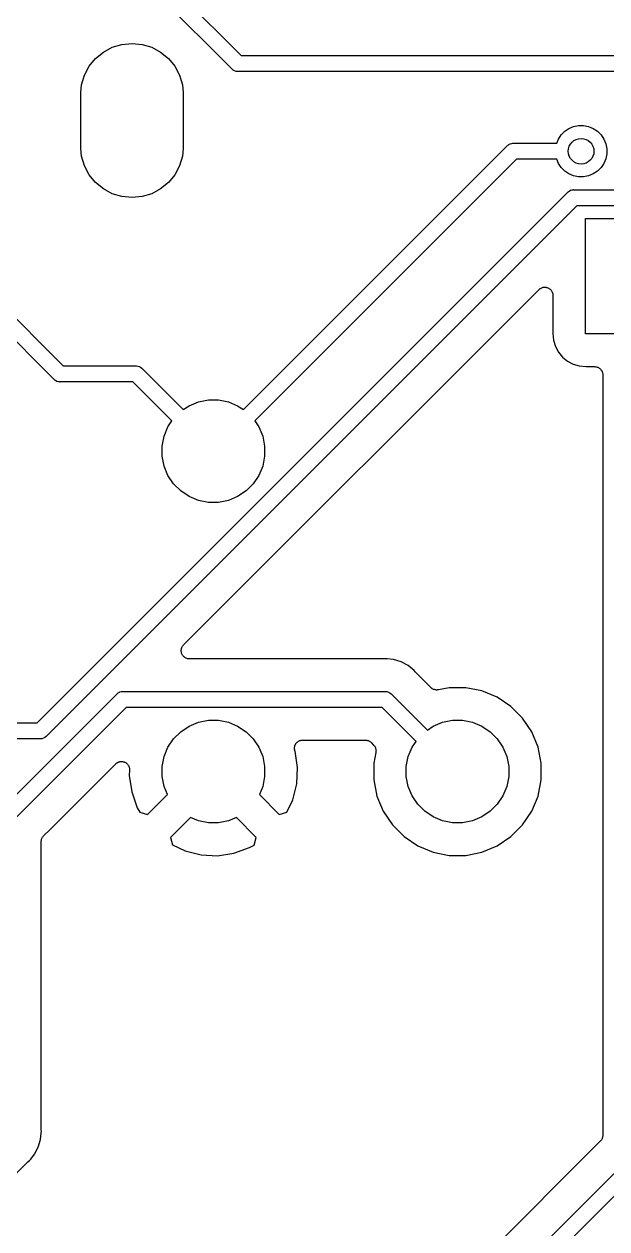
# Model space of a CAD drawing. Extents: x 20 to 116, y -135 to -20.
# Drawn here: x 55.8 to 64.89, y -124.17 to -105.37 of the extents above; entities that cross this region are included whole.
import ezdxf

# ---------------------------------------------------------------- set-up
doc = ezdxf.new("R2010")
doc.units = 0
doc.layers.add('BLACK', color=7, linetype='CONTINUOUS')

msp = doc.modelspace()

# ---------------------------------------------------------------- linework, layer by layer
at = {"layer": 'BLACK', "linetype": 'CONTINUOUS'}
for p, q in [((53.1757, -99.8539), (59.1818, -105.86)), ((59.0373, -106.069), (53.0689, -100.101)), ((56.9116, -105.907), (57.0334, -105.807)), ((57.0334, -105.807), (57.1724, -105.732)), ((57.1724, -105.732), (57.3232, -105.687)), ((57.3232, -105.687), (57.48, -105.671)), ((57.48, -105.671), (57.6368, -105.687)), ((57.6368, -105.687), (57.7876, -105.732)), ((57.7876, -105.732), (57.9266, -105.807)), ((57.9266, -105.807), (58.0484, -105.907)), ((56.7373, -106.167), (56.8116, -106.028)), ((56.8116, -106.028), (56.9116, -105.907)), ((58.0484, -105.907), (58.1484, -106.028)), ((58.1484, -106.028), (58.2227, -106.167)), ((59.1818, -105.86), (85.7939, -105.86)), ((56.6916, -106.318), (56.7373, -106.167)), ((58.2227, -106.167), (58.2684, -106.318)), ((59.0412, -106.074), (59.0373, -106.069)), ((59.0459, -106.078), (59.0412, -106.074)), ((59.0602, -106.089), (59.0459, -106.078)), ((59.0459, -106.078), (59.0459, -106.078)), ((59.0819, -106.101), (59.0602, -106.089)), ((59.1055, -106.108), (59.0819, -106.101)), ((59.1239, -106.11), (59.1055, -106.108)), ((59.13, -106.111), (59.1239, -106.11)), ((59.1239, -106.11), (59.1239, -106.11)), ((59.1361, -106.11), (59.13, -106.111)), ((85.7482, -106.11), (59.1361, -106.11)), ((56.68, -106.436), (56.6916, -106.318)), ((58.2684, -106.318), (58.28, -106.436)), ((56.68, -107.314), (56.68, -106.436)), ((58.28, -106.436), (58.28, -107.314)), ((64.2997, -107.001), (64.3725, -106.97)), ((64.3725, -106.97), (64.4498, -106.955)), ((64.4498, -106.955), (64.5286, -106.955)), ((64.5286, -106.955), (64.6059, -106.97)), ((64.6059, -106.97), (64.6787, -107.001)), ((64.108, -107.23), (64.1347, -107.166)), ((64.1347, -107.166), (64.1785, -107.1)), ((64.1785, -107.1), (64.2342, -107.044)), ((64.2342, -107.044), (64.2997, -107.001)), ((64.6787, -107.001), (64.7442, -107.044)), ((64.7442, -107.044), (64.7999, -107.1)), ((64.7999, -107.1), (64.8437, -107.166)), ((64.8437, -107.166), (64.8738, -107.238)), ((56.6916, -107.432), (56.68, -107.314)), ((58.28, -107.314), (58.2684, -107.432)), ((59.2208, -111.387), (63.3373, -107.271)), ((63.3373, -107.271), (63.3412, -107.266)), ((63.3412, -107.266), (63.3492, -107.26)), ((63.3492, -107.26), (63.3602, -107.251)), ((63.3602, -107.251), (63.3819, -107.239)), ((63.3819, -107.239), (63.384, -107.238)), ((63.384, -107.238), (63.4055, -107.232)), ((63.4055, -107.232), (63.4239, -107.23)), ((63.4239, -107.23), (63.43, -107.229)), ((63.4239, -107.23), (63.4239, -107.23)), ((63.43, -107.229), (63.4361, -107.23)), ((63.4361, -107.23), (64.108, -107.23)), ((64.8738, -107.238), (64.8892, -107.316)), ((64.8892, -107.316), (64.8892, -107.394)), ((53.1757, -107.474), (56.4068, -110.705)), ((56.7373, -107.583), (56.6916, -107.432)), ((58.2684, -107.432), (58.2227, -107.583)), ((63.4818, -107.48), (59.3976, -111.564)), ((64.108, -107.48), (63.4818, -107.48)), ((64.1347, -107.544), (64.108, -107.48)), ((64.1785, -107.61), (64.1347, -107.544)), ((64.8437, -107.544), (64.7999, -107.61)), ((64.8738, -107.472), (64.8437, -107.544)), ((64.8892, -107.394), (64.8738, -107.472)), ((56.2623, -110.914), (53.0689, -107.721)), ((56.8116, -107.722), (56.7373, -107.583)), ((56.9116, -107.843), (56.8116, -107.722)), ((58.1484, -107.722), (58.0484, -107.843)), ((58.2227, -107.583), (58.1484, -107.722)), ((64.2342, -107.666), (64.1785, -107.61)), ((64.2997, -107.709), (64.2342, -107.666)), ((64.3725, -107.74), (64.2997, -107.709)), ((64.6787, -107.709), (64.6059, -107.74)), ((64.7442, -107.666), (64.6787, -107.709)), ((64.7999, -107.61), (64.7442, -107.666)), ((57.0334, -107.943), (56.9116, -107.843)), ((58.0484, -107.843), (57.9266, -107.943)), ((64.4498, -107.755), (64.3725, -107.74)), ((64.5286, -107.755), (64.4498, -107.755)), ((64.6059, -107.74), (64.5286, -107.755)), ((55.9982, -116.275), (64.2773, -107.996)), ((57.1724, -108.018), (57.0334, -107.943)), ((57.3232, -108.063), (57.1724, -108.018)), ((57.48, -108.079), (57.3232, -108.063)), ((57.6368, -108.063), (57.48, -108.079)), ((57.7876, -108.018), (57.6368, -108.063)), ((57.9266, -107.943), (57.7876, -108.018)), ((64.2773, -107.996), (64.2812, -107.991)), ((64.2812, -107.991), (64.2859, -107.987)), ((64.2859, -107.987), (64.286, -107.987)), ((64.286, -107.987), (64.3002, -107.976)), ((64.3002, -107.976), (64.3219, -107.964)), ((64.3002, -107.976), (64.3002, -107.976)), ((64.3002, -107.976), (64.3002, -107.976)), ((64.3219, -107.964), (64.3455, -107.957)), ((64.3455, -107.957), (64.3639, -107.955)), ((64.3639, -107.955), (64.37, -107.954)), ((64.3639, -107.955), (64.3639, -107.955)), ((64.37, -107.954), (64.3761, -107.955)), ((64.3761, -107.955), (69.2289, -107.955)), ((64.4218, -108.205), (56.1427, -116.484)), ((69.1832, -108.205), (64.4218, -108.205)), ((64.56, -110.205), (64.56, -108.405)), ((64.56, -108.405), (66.36, -108.405)), ((58.285, -115.06), (63.8321, -109.513)), ((63.8321, -109.513), (63.8331, -109.512)), ((63.8331, -109.512), (63.8331, -109.512)), ((63.8331, -109.512), (63.8331, -109.512)), ((63.8331, -109.512), (63.8334, -109.512)), ((63.8334, -109.512), (63.843, -109.504)), ((63.843, -109.504), (63.8524, -109.497)), ((63.8524, -109.497), (63.8526, -109.497)), ((63.8526, -109.497), (63.8528, -109.496)), ((63.8528, -109.496), (63.8636, -109.491)), ((63.8636, -109.491), (63.8744, -109.485)), ((63.8744, -109.485), (63.8746, -109.485)), ((63.8746, -109.485), (63.8748, -109.485)), ((63.8748, -109.485), (63.8865, -109.482)), ((63.8865, -109.482), (63.8981, -109.478)), ((63.8981, -109.478), (63.8984, -109.478)), ((63.8984, -109.478), (63.8986, -109.478)), ((63.8986, -109.478), (63.9106, -109.477)), ((63.9106, -109.477), (63.9228, -109.476)), ((63.9228, -109.476), (63.923, -109.476)), ((63.923, -109.476), (63.9233, -109.476)), ((63.9233, -109.476), (63.9353, -109.477)), ((63.9353, -109.477), (63.9475, -109.478)), ((63.9475, -109.478), (63.9477, -109.479)), ((63.9477, -109.479), (63.9479, -109.479)), ((63.9479, -109.479), (63.9594, -109.482)), ((63.9594, -109.482), (63.9711, -109.486)), ((63.9711, -109.486), (63.9713, -109.486)), ((63.9713, -109.486), (63.9716, -109.486)), ((63.9716, -109.486), (63.982, -109.492)), ((63.982, -109.492), (63.9929, -109.498)), ((63.9929, -109.498), (63.9931, -109.498)), ((63.9931, -109.498), (63.9933, -109.498)), ((63.9933, -109.498), (64.0025, -109.505)), ((64.0025, -109.505), (64.012, -109.513)), ((64.012, -109.513), (64.0122, -109.514)), ((64.0122, -109.514), (64.0124, -109.514)), ((64.0124, -109.514), (64.02, -109.523)), ((64.02, -109.523), (64.0277, -109.533)), ((64.0277, -109.533), (64.0278, -109.533)), ((64.0278, -109.533), (64.028, -109.533)), ((64.028, -109.533), (64.0336, -109.544)), ((64.0336, -109.544), (64.0393, -109.554)), ((64.0393, -109.554), (64.0394, -109.555)), ((64.0394, -109.555), (64.0395, -109.555)), ((64.0395, -109.555), (64.043, -109.566)), ((64.043, -109.566), (64.0465, -109.578)), ((64.0465, -109.578), (64.0465, -109.578)), ((64.0465, -109.578), (64.0466, -109.579)), ((64.0466, -109.579), (64.0477, -109.591)), ((64.0477, -109.591), (64.0489, -109.603)), ((64.0489, -109.603), (64.0489, -110.199)), ((64.0489, -110.199), (64.0593, -110.305)), ((64.0593, -110.305), (64.0884, -110.4)), ((65.335, -110.205), (64.56, -110.205)), ((64.0884, -110.4), (64.1356, -110.489)), ((64.1356, -110.489), (64.1991, -110.566)), ((56.4068, -110.705), (57.5389, -110.705)), ((57.5389, -110.705), (57.545, -110.704)), ((57.545, -110.704), (57.5511, -110.705)), ((57.5511, -110.705), (57.5511, -110.705)), ((57.5511, -110.705), (57.5695, -110.707)), ((57.5695, -110.707), (57.5931, -110.714)), ((57.5931, -110.714), (57.6148, -110.726)), ((57.6148, -110.726), (57.6338, -110.741)), ((57.6338, -110.741), (57.6377, -110.746)), ((64.1991, -110.566), (64.2764, -110.629)), ((64.2764, -110.629), (64.3647, -110.677)), ((64.3647, -110.677), (64.4604, -110.706)), ((64.4604, -110.706), (64.5662, -110.716)), ((64.5662, -110.716), (64.7, -110.716)), ((64.7, -110.716), (64.7009, -110.716)), ((64.7009, -110.716), (64.7009, -110.716)), ((64.7009, -110.716), (64.7009, -110.716)), ((64.7009, -110.716), (64.7018, -110.716)), ((64.7018, -110.716), (64.7137, -110.717)), ((64.7137, -110.717), (64.7255, -110.719)), ((64.7255, -110.719), (64.726, -110.719)), ((64.726, -110.719), (64.7264, -110.719)), ((64.7264, -110.719), (64.7378, -110.722)), ((64.7378, -110.722), (64.7492, -110.726)), ((64.7492, -110.726), (64.7496, -110.726)), ((64.7496, -110.726), (64.75, -110.726)), ((64.75, -110.726), (64.7605, -110.732)), ((64.7605, -110.732), (64.771, -110.738)), ((64.771, -110.738), (64.7714, -110.738)), ((64.7714, -110.738), (64.7718, -110.738)), ((64.7718, -110.738), (64.7809, -110.746)), ((56.2662, -110.919), (56.2623, -110.914)), ((56.2709, -110.923), (56.2662, -110.919)), ((56.28, -110.93), (56.2709, -110.923)), ((56.2709, -110.923), (56.2709, -110.923)), ((56.2852, -110.934), (56.28, -110.93)), ((57.6377, -110.746), (58.2792, -111.387)), ((64.7809, -110.746), (64.7901, -110.754)), ((64.7901, -110.754), (64.7904, -110.754)), ((64.7904, -110.754), (64.7907, -110.754)), ((64.7907, -110.754), (64.7982, -110.764)), ((64.7982, -110.764), (64.8058, -110.773)), ((64.8058, -110.773), (64.806, -110.773)), ((64.806, -110.773), (64.8063, -110.774)), ((64.8063, -110.774), (64.8118, -110.784)), ((64.8118, -110.784), (64.8174, -110.795)), ((64.8174, -110.795), (64.8175, -110.795)), ((64.8175, -110.795), (64.8178, -110.795)), ((64.8178, -110.795), (64.8211, -110.807)), ((64.8211, -110.807), (64.8246, -110.818)), ((64.8246, -110.818), (64.8246, -110.819)), ((64.8246, -110.819), (64.8247, -110.819)), ((64.8247, -110.819), (64.8258, -110.831)), ((64.8258, -110.831), (64.827, -110.843)), ((64.827, -110.843), (64.827, -122.71)), ((56.3069, -110.946), (56.2852, -110.934)), ((56.3305, -110.953), (56.3069, -110.946)), ((56.3489, -110.955), (56.3305, -110.953)), ((56.355, -110.956), (56.3489, -110.955)), ((56.3489, -110.955), (56.3489, -110.955)), ((56.3611, -110.955), (56.355, -110.956)), ((57.4932, -110.955), (56.3611, -110.955)), ((58.1024, -111.564), (57.4932, -110.955)), ((58.3711, -111.326), (58.5166, -111.266)), ((58.5166, -111.266), (58.6712, -111.235)), ((58.6712, -111.235), (58.8288, -111.235)), ((58.8288, -111.235), (58.9834, -111.266)), ((58.9834, -111.266), (59.1289, -111.326)), ((58.2792, -111.387), (58.3711, -111.326)), ((59.1289, -111.326), (59.2208, -111.387)), ((57.9807, -111.802), (58.041, -111.656)), ((58.041, -111.656), (58.1024, -111.564)), ((59.3976, -111.564), (59.459, -111.656)), ((59.459, -111.656), (59.5193, -111.802)), ((57.95, -111.956), (57.9807, -111.802)), ((59.5193, -111.802), (59.55, -111.956)), ((57.95, -112.114), (57.95, -111.956)), ((59.55, -111.956), (59.55, -112.114)), ((57.9807, -112.268), (57.95, -112.114)), ((59.55, -112.114), (59.5193, -112.268)), ((58.041, -112.414), (57.9807, -112.268)), ((58.1286, -112.545), (58.041, -112.414)), ((59.459, -112.414), (59.3714, -112.545)), ((59.5193, -112.268), (59.459, -112.414)), ((58.24, -112.656), (58.1286, -112.545)), ((59.3714, -112.545), (59.26, -112.656)), ((58.3711, -112.744), (58.24, -112.656)), ((58.5166, -112.804), (58.3711, -112.744)), ((58.6712, -112.835), (58.5166, -112.804)), ((58.9834, -112.804), (58.8288, -112.835)), ((59.1289, -112.744), (58.9834, -112.804)), ((59.26, -112.656), (59.1289, -112.744)), ((58.8288, -112.835), (58.6712, -112.835)), ((58.2772, -115.07), (58.285, -115.06)), ((58.2478, -115.149), (58.2491, -115.137)), ((58.2478, -115.15), (58.2478, -115.149)), ((58.2478, -115.149), (58.2478, -115.149)), ((58.2489, -115.162), (58.2478, -115.15)), ((58.2501, -115.174), (58.2489, -115.162)), ((58.2491, -115.137), (58.2503, -115.125)), ((58.2536, -115.186), (58.2501, -115.174)), ((58.2501, -115.174), (58.2501, -115.174)), ((58.2501, -115.174), (58.2501, -115.174)), ((58.2503, -115.125), (58.2504, -115.125)), ((58.2504, -115.124), (58.254, -115.113)), ((58.2504, -115.125), (58.2504, -115.124)), ((58.2571, -115.198), (58.2536, -115.186)), ((58.254, -115.113), (58.2576, -115.101)), ((58.2572, -115.198), (58.2571, -115.198)), ((58.2629, -115.209), (58.2572, -115.198)), ((58.2572, -115.198), (58.2572, -115.198)), ((58.2576, -115.101), (58.2577, -115.101)), ((58.2577, -115.101), (58.2636, -115.09)), ((58.2577, -115.101), (58.2577, -115.101)), ((58.2685, -115.22), (58.2629, -115.209)), ((58.2636, -115.09), (58.2693, -115.079)), ((58.2687, -115.22), (58.2685, -115.22)), ((58.2688, -115.22), (58.2687, -115.22)), ((58.2765, -115.229), (58.2688, -115.22)), ((58.2693, -115.079), (58.2694, -115.079)), ((58.2694, -115.079), (58.2695, -115.079)), ((58.2695, -115.079), (58.2772, -115.07)), ((58.2841, -115.239), (58.2765, -115.229)), ((58.2842, -115.239), (58.2841, -115.239)), ((58.2844, -115.239), (58.2842, -115.239)), ((58.2938, -115.247), (58.2844, -115.239)), ((58.3031, -115.255), (58.2938, -115.247)), ((58.3032, -115.255), (58.3031, -115.255)), ((58.3034, -115.255), (58.3032, -115.255)), ((58.3141, -115.261), (58.3034, -115.255)), ((58.3248, -115.267), (58.3141, -115.261)), ((58.325, -115.267), (58.3248, -115.267)), ((58.3252, -115.267), (58.325, -115.267)), ((58.3367, -115.271), (58.3252, -115.267)), ((58.3484, -115.274), (58.3367, -115.271)), ((58.3486, -115.274), (58.3484, -115.274)), ((58.3488, -115.274), (58.3486, -115.274)), ((58.3608, -115.276), (58.3488, -115.274)), ((58.373, -115.277), (58.3608, -115.276)), ((58.3735, -115.277), (58.373, -115.277)), ((58.3748, -115.277), (58.3735, -115.277)), ((58.3735, -115.277), (58.3735, -115.277)), ((58.3735, -115.277), (58.3735, -115.277)), ((61.3977, -115.277), (58.3748, -115.277)), ((61.403, -115.276), (61.3977, -115.277)), ((61.4084, -115.277), (61.403, -115.276)), ((61.4101, -115.276), (61.4084, -115.277)), ((61.435, -115.274), (61.4101, -115.276)), ((61.4599, -115.276), (61.435, -115.274)), ((61.5591, -115.286), (61.4599, -115.276)), ((61.4599, -115.276), (61.4599, -115.276)), ((61.6784, -115.322), (61.5591, -115.286)), ((61.7884, -115.381), (61.6784, -115.322)), ((61.8848, -115.46), (61.7884, -115.381)), ((61.9006, -115.48), (61.8848, -115.46)), ((61.9044, -115.483), (61.9006, -115.48)), ((61.9078, -115.488), (61.9044, -115.483)), ((61.909, -115.489), (61.9078, -115.488)), ((62.1463, -115.726), (61.909, -115.489)), ((57.2462, -115.821), (57.2527, -115.816)), ((57.2527, -115.816), (57.2652, -115.806)), ((57.2652, -115.806), (57.2869, -115.794)), ((57.2869, -115.794), (57.2889, -115.793)), ((57.2889, -115.793), (57.3105, -115.787)), ((57.3105, -115.787), (57.3289, -115.785)), ((57.3289, -115.785), (57.335, -115.784)), ((57.3289, -115.785), (57.3289, -115.785)), ((57.335, -115.784), (57.3411, -115.785)), ((57.3411, -115.785), (61.4289, -115.785)), ((61.4289, -115.785), (61.435, -115.784)), ((61.435, -115.784), (61.4411, -115.785)), ((61.4411, -115.785), (61.4411, -115.785)), ((61.4411, -115.785), (61.4595, -115.787)), ((61.4595, -115.787), (61.4831, -115.794)), ((61.4831, -115.794), (61.5048, -115.806)), ((61.5048, -115.806), (61.5238, -115.821)), ((62.1554, -115.734), (62.1463, -115.726)), ((62.1645, -115.741), (62.1554, -115.734)), ((62.165, -115.741), (62.1645, -115.741)), ((62.1655, -115.742), (62.165, -115.741)), ((62.1759, -115.747), (62.1655, -115.742)), ((62.1862, -115.753), (62.1759, -115.747)), ((62.1868, -115.753), (62.1862, -115.753)), ((62.1873, -115.754), (62.1868, -115.753)), ((62.1986, -115.757), (62.1873, -115.754)), ((62.2098, -115.761), (62.1986, -115.757)), ((62.2104, -115.761), (62.2098, -115.761)), ((62.211, -115.761), (62.2104, -115.761)), ((62.2227, -115.762), (62.211, -115.761)), ((62.2345, -115.763), (62.2227, -115.762)), ((62.2351, -115.763), (62.2345, -115.763)), ((62.2357, -115.763), (62.2351, -115.763)), ((62.2474, -115.762), (62.2357, -115.763)), ((62.2591, -115.761), (62.2474, -115.762)), ((62.2603, -115.761), (62.2591, -115.761)), ((62.2604, -115.761), (62.2603, -115.761)), ((62.2603, -115.761), (62.2603, -115.761)), ((62.2609, -115.761), (62.2604, -115.761)), ((62.4312, -115.727), (62.2609, -115.761)), ((62.6888, -115.727), (62.4312, -115.727)), ((62.9415, -115.777), (62.6888, -115.727)), ((63.1796, -115.876), (62.9415, -115.777)), ((55.346, -117.722), (57.2423, -115.826)), ((57.2423, -115.826), (57.2462, -115.821)), ((61.5238, -115.821), (61.5277, -115.826)), ((61.5277, -115.826), (62.0892, -116.387)), ((63.3938, -116.019), (63.1796, -115.876)), ((57.3868, -116.035), (55.555, -117.867)), ((61.3832, -116.035), (57.3868, -116.035)), ((61.9124, -116.564), (61.3832, -116.035)), ((63.576, -116.201), (63.3938, -116.019)), ((51.5112, -116.275), (55.9982, -116.275)), ((58.24, -116.414), (58.3711, -116.326)), ((58.3711, -116.326), (58.5166, -116.266)), ((58.5166, -116.266), (58.6712, -116.235)), ((58.6712, -116.235), (58.8288, -116.235)), ((58.8288, -116.235), (58.9834, -116.266)), ((58.9834, -116.266), (59.1289, -116.326)), ((59.1289, -116.326), (59.26, -116.414)), ((62.0892, -116.387), (62.1811, -116.326)), ((62.1811, -116.326), (62.3266, -116.266)), ((62.3266, -116.266), (62.4812, -116.235)), ((62.4812, -116.235), (62.6388, -116.235)), ((62.6388, -116.235), (62.7934, -116.266)), ((62.7934, -116.266), (62.9389, -116.326)), ((62.9389, -116.326), (63.07, -116.414)), ((63.7191, -116.415), (63.576, -116.201)), ((56.0439, -116.525), (51.5112, -116.525)), ((56.05, -116.526), (56.0439, -116.525)), ((56.0561, -116.525), (56.05, -116.526)), ((56.0745, -116.523), (56.0561, -116.525)), ((56.0561, -116.525), (56.0561, -116.525)), ((56.0981, -116.516), (56.0745, -116.523)), ((56.1198, -116.504), (56.0981, -116.516)), ((56.1388, -116.489), (56.1198, -116.504)), ((56.1427, -116.484), (56.1388, -116.489)), ((58.041, -116.656), (58.1286, -116.525)), ((58.1286, -116.525), (58.24, -116.414)), ((59.26, -116.414), (59.3714, -116.525)), ((59.3714, -116.525), (59.459, -116.656)), ((60.059, -116.575), (60.0662, -116.57)), ((60.0662, -116.57), (60.0732, -116.564)), ((60.0732, -116.564), (60.0763, -116.563)), ((60.0763, -116.563), (60.0791, -116.561)), ((60.0791, -116.561), (60.0872, -116.557)), ((60.0872, -116.557), (60.0951, -116.553)), ((60.0951, -116.553), (60.0984, -116.552)), ((60.0984, -116.552), (60.1015, -116.55)), ((60.1015, -116.55), (60.1102, -116.548)), ((60.1102, -116.548), (60.1188, -116.545)), ((60.1188, -116.545), (60.1223, -116.545)), ((60.1223, -116.545), (60.1256, -116.544)), ((60.1256, -116.544), (60.1346, -116.544)), ((60.1346, -116.544), (60.1435, -116.543)), ((60.1435, -116.543), (61.1202, -116.543)), ((61.1202, -116.543), (61.1206, -116.543)), ((61.1206, -116.543), (61.1206, -116.543)), ((61.1206, -116.543), (61.1207, -116.543)), ((61.1207, -116.543), (61.122, -116.543)), ((61.122, -116.543), (61.1336, -116.544)), ((61.1336, -116.544), (61.1453, -116.546)), ((61.1453, -116.546), (61.1459, -116.546)), ((61.1459, -116.546), (61.1466, -116.546)), ((61.1466, -116.546), (61.1578, -116.549)), ((61.1578, -116.549), (61.169, -116.553)), ((61.169, -116.553), (61.1696, -116.553)), ((61.1696, -116.553), (61.1702, -116.553)), ((61.1702, -116.553), (61.1805, -116.559)), ((61.1805, -116.559), (61.1908, -116.564)), ((61.1908, -116.564), (61.1914, -116.565)), ((61.1914, -116.565), (61.1919, -116.565)), ((61.1919, -116.565), (61.2009, -116.573)), ((61.851, -116.656), (61.9124, -116.564)), ((63.07, -116.414), (63.1814, -116.525)), ((63.1814, -116.525), (63.269, -116.656)), ((63.8177, -116.653), (63.7191, -116.415)), ((57.9807, -116.802), (58.041, -116.656)), ((59.459, -116.656), (59.5193, -116.802)), ((60.0165, -116.669), (60.0168, -116.666)), ((60.0173, -116.678), (60.0165, -116.669)), ((60.0167, -116.662), (60.0181, -116.653)), ((60.0168, -116.666), (60.0167, -116.662)), ((60.0176, -116.687), (60.0173, -116.678)), ((60.0184, -116.69), (60.0176, -116.687)), ((60.0181, -116.653), (60.0191, -116.644)), ((60.0187, -116.694), (60.0184, -116.69)), ((60.0212, -116.702), (60.0187, -116.694)), ((60.0191, -116.644), (60.0201, -116.641)), ((60.0201, -116.641), (60.0206, -116.638)), ((60.0206, -116.638), (60.0237, -116.629)), ((60.0233, -116.711), (60.0212, -116.702)), ((60.0239, -116.713), (60.0233, -116.711)), ((60.0237, -116.629), (60.0264, -116.621)), ((60.025, -116.716), (60.0239, -116.713)), ((60.0628, -116.971), (60.025, -116.716)), ((60.0264, -116.621), (60.028, -116.618)), ((60.028, -116.618), (60.0292, -116.614)), ((60.0292, -116.614), (60.0339, -116.607)), ((60.0339, -116.607), (60.0382, -116.599)), ((60.0382, -116.599), (60.0404, -116.596)), ((60.0404, -116.596), (60.0422, -116.593)), ((60.0422, -116.593), (60.0483, -116.587)), ((60.0483, -116.587), (60.054, -116.58)), ((60.054, -116.58), (60.0567, -116.578)), ((60.0567, -116.578), (60.059, -116.575)), ((61.2009, -116.573), (61.21, -116.58)), ((61.21, -116.58), (61.2511, -116.621)), ((61.2511, -116.621), (61.2515, -116.622)), ((61.2515, -116.622), (61.2515, -116.622)), ((61.2515, -116.622), (61.2515, -116.622)), ((61.2515, -116.622), (61.2524, -116.623)), ((61.2859, -116.736), (61.252, -116.906)), ((61.2524, -116.623), (61.2598, -116.632)), ((61.2598, -116.632), (61.2672, -116.641)), ((61.2672, -116.641), (61.2674, -116.641)), ((61.2674, -116.641), (61.2678, -116.642)), ((61.2678, -116.642), (61.2733, -116.652)), ((61.2733, -116.652), (61.2788, -116.663)), ((61.2788, -116.663), (61.2789, -116.663)), ((61.2789, -116.663), (61.2792, -116.664)), ((61.2792, -116.664), (61.2825, -116.675)), ((61.2825, -116.675), (61.2859, -116.687)), ((61.2859, -116.687), (61.286, -116.687)), ((61.287, -116.724), (61.2859, -116.736)), ((61.286, -116.687), (61.2861, -116.688)), ((61.2861, -116.688), (61.2872, -116.7)), ((61.2883, -116.712), (61.287, -116.724)), ((61.2872, -116.7), (61.2883, -116.711)), ((61.2883, -116.711), (61.2883, -116.712)), ((61.2883, -116.712), (61.2883, -116.712)), ((61.7907, -116.802), (61.851, -116.656)), ((63.269, -116.656), (63.3293, -116.802)), ((63.868, -116.906), (63.8177, -116.653)), ((56.2023, -117.938), (57.2249, -116.915)), ((57.2249, -116.915), (57.2262, -116.914)), ((57.2262, -116.914), (57.2285, -116.912)), ((57.2285, -116.912), (57.2305, -116.91)), ((57.2305, -116.91), (57.2381, -116.904)), ((57.2381, -116.904), (57.2456, -116.899)), ((57.2456, -116.899), (57.2481, -116.897)), ((57.2481, -116.897), (57.2505, -116.896)), ((57.2505, -116.896), (57.2591, -116.892)), ((57.2591, -116.892), (57.2676, -116.887)), ((57.2676, -116.887), (57.2704, -116.886)), ((57.2704, -116.886), (57.273, -116.885)), ((57.273, -116.885), (57.2822, -116.883)), ((57.2822, -116.883), (57.2914, -116.88)), ((57.2914, -116.88), (57.2943, -116.88)), ((57.2943, -116.88), (57.2971, -116.879)), ((57.2971, -116.879), (57.3066, -116.879)), ((57.3066, -116.879), (57.3161, -116.878)), ((57.3161, -116.878), (57.319, -116.878)), ((57.319, -116.878), (57.3219, -116.878)), ((57.3219, -116.878), (57.3313, -116.88)), ((57.3313, -116.88), (57.3407, -116.881)), ((57.3407, -116.881), (57.3435, -116.882)), ((57.3435, -116.882), (57.3464, -116.882)), ((57.3464, -116.882), (57.3553, -116.885)), ((57.3553, -116.885), (57.3644, -116.888)), ((57.3644, -116.888), (57.3669, -116.89)), ((57.3669, -116.89), (57.3697, -116.891)), ((57.3697, -116.891), (57.3778, -116.895)), ((57.3778, -116.895), (57.3861, -116.9)), ((57.3861, -116.9), (57.3884, -116.902)), ((57.3884, -116.902), (57.3908, -116.903)), ((57.3908, -116.903), (57.3979, -116.91)), ((57.3979, -116.91), (57.4052, -116.916)), ((57.4052, -116.916), (57.407, -116.918)), ((57.407, -116.918), (57.4091, -116.92)), ((57.4091, -116.92), (57.4148, -116.928)), ((57.4148, -116.928), (57.4208, -116.935)), ((57.4208, -116.935), (57.4221, -116.938)), ((57.4221, -116.938), (57.4238, -116.94)), ((57.4238, -116.94), (57.4279, -116.949)), ((57.95, -116.956), (57.9807, -116.802)), ((59.5193, -116.802), (59.55, -116.956)), ((61.252, -116.906), (61.252, -117.164)), ((61.76, -116.956), (61.7907, -116.802)), ((63.3293, -116.802), (63.36, -116.956)), ((63.868, -117.164), (63.868, -116.906)), ((57.4279, -116.949), (57.4323, -116.957)), ((57.4323, -116.957), (57.4332, -116.96)), ((57.4332, -116.96), (57.4344, -116.963)), ((57.4344, -116.963), (57.4367, -116.972)), ((57.4367, -116.972), (57.4394, -116.981)), ((57.4416, -117.011), (57.4372, -117.099)), ((57.4372, -117.099), (57.475, -117.354)), ((57.4394, -116.981), (57.4397, -116.984)), ((57.4397, -116.984), (57.4404, -116.987)), ((57.4404, -116.987), (57.4408, -116.996)), ((57.4408, -116.996), (57.4417, -117.006)), ((57.4417, -117.006), (57.4414, -117.008)), ((57.4414, -117.008), (57.4416, -117.011)), ((57.95, -117.114), (57.95, -116.956)), ((57.9807, -117.268), (57.95, -117.114)), ((59.55, -117.114), (59.5193, -117.268)), ((59.55, -116.956), (59.55, -117.114)), ((60.0501, -117.228), (60.0628, -116.971)), ((61.76, -117.114), (61.76, -116.956)), ((61.7907, -117.268), (61.76, -117.114)), ((63.36, -117.114), (63.3293, -117.268)), ((63.36, -116.956), (63.36, -117.114)), ((58.0325, -117.393), (57.9807, -117.268)), ((59.5193, -117.268), (59.4675, -117.393)), ((59.9874, -117.478), (60.0501, -117.228)), ((61.252, -117.164), (61.3023, -117.417)), ((61.851, -117.414), (61.7907, -117.268)), ((63.3293, -117.268), (63.269, -117.414)), ((63.8177, -117.417), (63.868, -117.164)), ((57.475, -117.354), (57.5628, -117.6)), ((57.7208, -117.705), (58.0325, -117.393)), ((59.4675, -117.393), (59.7792, -117.705)), ((59.8962, -117.671), (59.9874, -117.478)), ((61.3023, -117.417), (61.4009, -117.655)), ((61.9386, -117.545), (61.851, -117.414)), ((63.269, -117.414), (63.1814, -117.545)), ((63.7191, -117.655), (63.8177, -117.417)), ((57.5628, -117.6), (57.6002, -117.67)), ((57.6002, -117.67), (57.7208, -117.705)), ((59.7792, -117.705), (59.8962, -117.671)), ((61.4009, -117.655), (61.544, -117.869)), ((62.05, -117.656), (61.9386, -117.545)), ((62.1811, -117.744), (62.05, -117.656)), ((63.07, -117.656), (62.9389, -117.744)), ((63.1814, -117.545), (63.07, -117.656)), ((63.576, -117.869), (63.7191, -117.655)), ((58.3917, -117.753), (58.08, -118.064)), ((58.5166, -117.804), (58.3917, -117.753)), ((58.6712, -117.835), (58.5166, -117.804)), ((58.8288, -117.835), (58.6712, -117.835)), ((58.9834, -117.804), (58.8288, -117.835)), ((59.1083, -117.753), (58.9834, -117.804)), ((59.42, -118.064), (59.1083, -117.753)), ((61.544, -117.869), (61.7262, -118.051)), ((62.3266, -117.804), (62.1811, -117.744)), ((62.4812, -117.835), (62.3266, -117.804)), ((62.6388, -117.835), (62.4812, -117.835)), ((62.7934, -117.804), (62.6388, -117.835)), ((62.9389, -117.744), (62.7934, -117.804)), ((63.3938, -118.051), (63.576, -117.869)), ((56.0733, -118.08), (56.0789, -118.069)), ((56.0789, -118.069), (56.0845, -118.059)), ((56.0845, -118.059), (56.0849, -118.059)), ((56.0849, -118.059), (56.0852, -118.058)), ((56.0852, -118.058), (56.0927, -118.049)), ((56.0927, -118.049), (56.1002, -118.04)), ((56.1002, -118.04), (56.2023, -117.938)), ((56.2023, -117.938), (56.2023, -117.938)), ((58.08, -118.064), (58.1143, -118.181)), ((59.3847, -118.185), (59.42, -118.064)), ((61.7262, -118.051), (61.9404, -118.194)), ((63.1796, -118.194), (63.3938, -118.051)), ((56.063, -118.128), (56.0643, -118.116)), ((56.063, -118.129), (56.063, -118.128)), ((56.063, -118.13), (56.063, -118.129)), ((56.063, -118.129), (56.063, -118.129)), ((56.063, -118.129), (56.063, -118.129)), ((56.063, -122.618), (56.063, -118.13)), ((56.0643, -118.116), (56.0655, -118.105)), ((56.0655, -118.105), (56.0657, -118.104)), ((56.0657, -118.104), (56.0658, -118.103)), ((56.0658, -118.103), (56.0693, -118.092)), ((56.0693, -118.092), (56.0728, -118.081)), ((56.0728, -118.081), (56.0731, -118.08)), ((56.0731, -118.08), (56.0733, -118.08)), ((58.1143, -118.181), (58.307, -118.272)), ((59.0691, -118.31), (59.3147, -118.222)), ((59.3147, -118.222), (59.3847, -118.185)), ((61.9404, -118.194), (62.1785, -118.293)), ((62.9415, -118.293), (63.1796, -118.194)), ((58.307, -118.272), (58.5569, -118.335)), ((58.5569, -118.335), (58.8143, -118.348)), ((58.8143, -118.348), (59.0691, -118.31)), ((62.1785, -118.293), (62.4312, -118.343)), ((62.4312, -118.343), (62.6888, -118.343)), ((62.6888, -118.343), (62.9415, -118.293)), ((56.0538, -122.779), (56.0636, -122.68)), ((56.0635, -122.623), (56.063, -122.618)), ((56.0635, -122.628), (56.0635, -122.623)), ((56.0636, -122.63), (56.0635, -122.628)), ((56.0661, -122.655), (56.0636, -122.63)), ((56.0636, -122.68), (56.0661, -122.655)), ((56.0636, -122.68), (56.0636, -122.68)), ((64.8111, -122.771), (64.8055, -122.781)), ((64.8167, -122.76), (64.8111, -122.771)), ((64.8169, -122.76), (64.8167, -122.76)), ((64.8172, -122.759), (64.8169, -122.76)), ((64.8207, -122.748), (64.8172, -122.759)), ((64.8242, -122.737), (64.8207, -122.748)), ((64.8243, -122.736), (64.8242, -122.737)), ((64.8245, -122.735), (64.8243, -122.736)), ((64.8257, -122.724), (64.8245, -122.735)), ((64.827, -122.712), (64.8257, -122.724)), ((64.827, -122.71), (64.827, -122.711)), ((64.827, -122.711), (64.827, -122.711)), ((64.827, -122.711), (64.827, -122.711)), ((64.827, -122.711), (64.827, -122.712)), ((55.9589, -123.008), (56.0176, -122.898)), ((56.0176, -122.898), (56.0538, -122.779)), ((64.7898, -122.8), (61.7, -125.89)), ((64.7973, -122.791), (64.7898, -122.8)), ((64.8048, -122.782), (64.7973, -122.791)), ((64.8051, -122.781), (64.8048, -122.782)), ((64.8055, -122.781), (64.8051, -122.781)), ((55.319, -123.661), (55.8512, -123.129)), ((55.8512, -123.129), (55.8525, -123.128)), ((55.8525, -123.128), (55.8567, -123.124)), ((55.8567, -123.124), (55.8604, -123.121)), ((55.8604, -123.121), (55.8798, -123.105)), ((55.8798, -123.105), (55.8982, -123.082)), ((55.8982, -123.082), (55.9589, -123.008)), ((61.8732, -126.435), (65.335, -122.973)), ((65.5441, -123.118), (62.0177, -126.644))]:
    msp.add_line(p, q, dxfattribs=at)
at = {"layer": 'BLACK'}
msp.add_circle((64.4892, -107.355), 0.2, dxfattribs=at)

doc.saveas('drawing.dxf')
